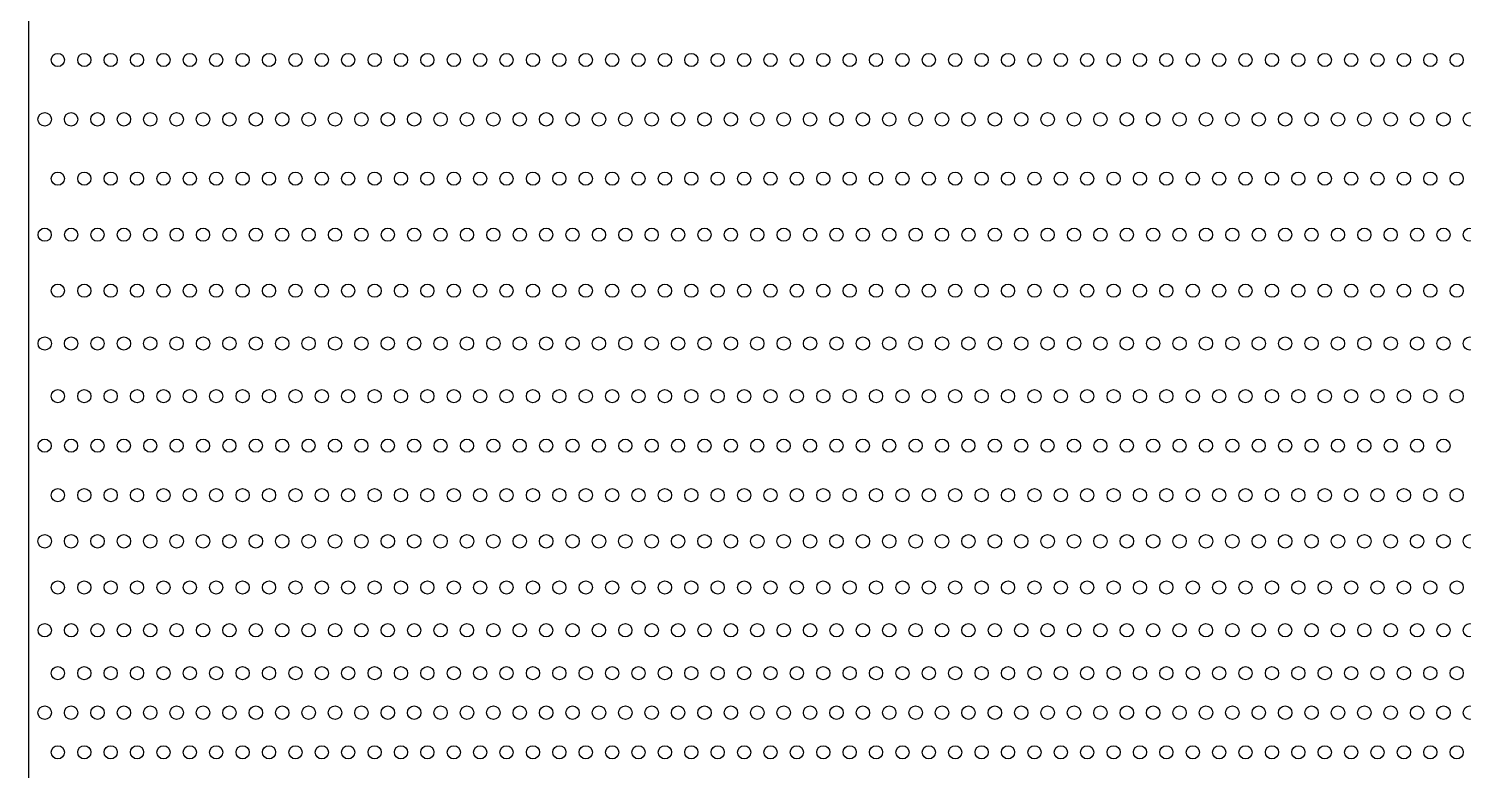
# Model space of a CAD drawing. Extents: x -22.5 to 22.5, y -22.5 to 22.5.
# Drawn here: x -22.54 to -0.8, y -11.62 to -0.38 of the extents above; entities that cross this region are included whole.
import ezdxf

# ---------------------------------------------------------------- set-up
doc = ezdxf.new("R2010")
doc.units = 0
doc.layers.add('AREA ENGRAVE', color=1, linetype='continuous')
doc.layers.add('CUT', color=7, linetype='continuous')

# ---------------------------------------------------------------- blocks, each defined once
blk = doc.blocks.new('SKETCH024')
at = {"layer": 'CUT', "color": 0}
blk.add_lwpolyline([(1.25, 20.942), (-1.25, 20.942, -0.414214), (-1.5, 21.192), (-1.5, 22.292, 0.414214), (-1.75, 22.542), (-11.25, 22.542, 0.414214), (-11.5, 22.292), (-11.5, 21.192, -0.414214), (-11.75, 20.942), (-14.25, 20.942, -0.414214), (-14.5, 21.192), (-14.5, 22.292, 0.414214), (-14.75, 22.542), (-17.463, 22.542, 0.414214), (-22.543, 17.463), (-22.543, -17.463, 0.414214), (-17.463, -22.543), (17.463, -22.543, 0.414214)], format="xyb", dxfattribs=at)
blk = doc.blocks.new('SKETCH048')
at = {"layer": 'AREA ENGRAVE', "color": 1}
for centre, radius in [((-22.1, -0.85), 0.1), ((-21.7, -0.85), 0.1), ((-21.3, -0.85), 0.1), ((-20.9, -0.85), 0.1), ((-20.5, -0.85), 0.1), ((-20.1, -0.85), 0.1), ((-19.7, -0.85), 0.1), ((-19.3, -0.85), 0.1), ((-18.9, -0.85), 0.1), ((-18.5, -0.85), 0.1), ((-18.1, -0.85), 0.1), ((-17.7, -0.85), 0.1), ((-17.3, -0.85), 0.1), ((-16.9, -0.85), 0.1), ((-16.5, -0.85), 0.1), ((-16.1, -0.85), 0.1), ((-15.7, -0.85), 0.1), ((-15.3, -0.85), 0.1), ((-14.9, -0.85), 0.1), ((-14.5, -0.85), 0.1), ((-14.1, -0.85), 0.1), ((-13.7, -0.85), 0.1), ((-13.3, -0.85), 0.1), ((-12.9, -0.85), 0.1), ((-12.5, -0.85), 0.1), ((-12.1, -0.85), 0.1), ((-11.7, -0.85), 0.1), ((-11.3, -0.85), 0.1), ((-10.9, -0.85), 0.1), ((-10.5, -0.85), 0.1), ((-10.1, -0.85), 0.1), ((-9.7, -0.85), 0.1), ((-9.3, -0.85), 0.1), ((-8.9, -0.85), 0.1), ((-8.5, -0.85), 0.1), ((-8.1, -0.85), 0.1), ((-7.7, -0.85), 0.1), ((-7.3, -0.85), 0.1), ((-6.9, -0.85), 0.1), ((-6.5, -0.85), 0.1), ((-6.1, -0.85), 0.1), ((-5.7, -0.85), 0.1), ((-5.3, -0.85), 0.1), ((-4.9, -0.85), 0.1), ((-4.5, -0.85), 0.1), ((-4.1, -0.85), 0.1), ((-3.7, -0.85), 0.1), ((-3.3, -0.85), 0.1), ((-2.9, -0.85), 0.1), ((-2.5, -0.85), 0.1), ((-2.1, -0.85), 0.1), ((-1.7, -0.85), 0.1), ((-1.3, -0.85), 0.1), ((-0.9, -0.85), 0.1), ((-22.3, -1.75), 0.102), ((-21.9, -1.75), 0.102), ((-21.5, -1.75), 0.102), ((-21.1, -1.75), 0.102), ((-20.7, -1.75), 0.102), ((-20.3, -1.75), 0.102), ((-19.9, -1.75), 0.102), ((-19.5, -1.75), 0.102), ((-19.1, -1.75), 0.102), ((-18.7, -1.75), 0.102), ((-18.3, -1.75), 0.102), ((-17.9, -1.75), 0.102), ((-17.5, -1.75), 0.102), ((-17.1, -1.75), 0.102), ((-16.7, -1.75), 0.102), ((-16.3, -1.75), 0.102), ((-15.9, -1.75), 0.102), ((-15.5, -1.75), 0.102), ((-15.1, -1.75), 0.102), ((-14.7, -1.75), 0.102), ((-14.3, -1.75), 0.102), ((-13.9, -1.75), 0.102), ((-13.5, -1.75), 0.102), ((-13.1, -1.75), 0.102), ((-12.7, -1.75), 0.102), ((-12.3, -1.75), 0.102), ((-11.9, -1.75), 0.102), ((-11.5, -1.75), 0.102), ((-11.1, -1.75), 0.102), ((-10.7, -1.75), 0.102), ((-10.3, -1.75), 0.102), ((-9.9, -1.75), 0.102), ((-9.5, -1.75), 0.102), ((-9.1, -1.75), 0.102), ((-8.7, -1.75), 0.102), ((-8.3, -1.75), 0.102), ((-7.9, -1.75), 0.102), ((-7.5, -1.75), 0.102), ((-7.1, -1.75), 0.102), ((-6.7, -1.75), 0.102), ((-6.3, -1.75), 0.102), ((-5.9, -1.75), 0.102), ((-5.5, -1.75), 0.102), ((-5.1, -1.75), 0.102), ((-4.7, -1.75), 0.102), ((-4.3, -1.75), 0.102), ((-3.9, -1.75), 0.102), ((-3.5, -1.75), 0.102), ((-3.1, -1.75), 0.102), ((-2.7, -1.75), 0.102), ((-2.3, -1.75), 0.102), ((-1.9, -1.75), 0.102), ((-1.5, -1.75), 0.102), ((-1.1, -1.75), 0.102), ((-0.7, -1.75), 0.102), ((-22.1, -2.65), 0.1), ((-21.7, -2.65), 0.1), ((-21.3, -2.65), 0.1), ((-20.9, -2.65), 0.1), ((-20.5, -2.65), 0.1), ((-20.1, -2.65), 0.1), ((-19.7, -2.65), 0.1), ((-19.3, -2.65), 0.1), ((-18.9, -2.65), 0.1), ((-18.5, -2.65), 0.1), ((-18.1, -2.65), 0.1), ((-17.7, -2.65), 0.1), ((-17.3, -2.65), 0.1), ((-16.9, -2.65), 0.1), ((-16.5, -2.65), 0.1), ((-16.1, -2.65), 0.1), ((-15.7, -2.65), 0.1), ((-15.3, -2.65), 0.1), ((-14.9, -2.65), 0.1), ((-14.5, -2.65), 0.1), ((-14.1, -2.65), 0.1), ((-13.7, -2.65), 0.1), ((-13.3, -2.65), 0.1), ((-12.9, -2.65), 0.1), ((-12.5, -2.65), 0.1), ((-12.1, -2.65), 0.1), ((-11.7, -2.65), 0.1), ((-11.3, -2.65), 0.1), ((-10.9, -2.65), 0.1), ((-10.5, -2.65), 0.1), ((-10.1, -2.65), 0.1), ((-9.7, -2.65), 0.1), ((-9.3, -2.65), 0.1), ((-8.9, -2.65), 0.1), ((-8.5, -2.65), 0.1), ((-8.1, -2.65), 0.1), ((-7.7, -2.65), 0.1), ((-7.3, -2.65), 0.1), ((-6.9, -2.65), 0.1), ((-6.5, -2.65), 0.1), ((-6.1, -2.65), 0.1), ((-5.7, -2.65), 0.1), ((-5.3, -2.65), 0.1), ((-4.9, -2.65), 0.1), ((-4.5, -2.65), 0.1), ((-4.1, -2.65), 0.1), ((-3.7, -2.65), 0.1), ((-3.3, -2.65), 0.1), ((-2.9, -2.65), 0.1), ((-2.5, -2.65), 0.1), ((-2.1, -2.65), 0.1), ((-1.7, -2.65), 0.1), ((-1.3, -2.65), 0.1), ((-0.9, -2.65), 0.1), ((-22.3, -3.5), 0.1), ((-21.9, -3.5), 0.1), ((-21.5, -3.5), 0.1), ((-21.1, -3.5), 0.1), ((-20.7, -3.5), 0.1), ((-20.3, -3.5), 0.1), ((-19.9, -3.5), 0.1), ((-19.5, -3.5), 0.1), ((-19.1, -3.5), 0.1), ((-18.7, -3.5), 0.1), ((-18.3, -3.5), 0.1), ((-17.9, -3.5), 0.1), ((-17.5, -3.5), 0.1), ((-17.1, -3.5), 0.1), ((-16.7, -3.5), 0.1), ((-16.3, -3.5), 0.1), ((-15.9, -3.5), 0.1), ((-15.5, -3.5), 0.1), ((-15.1, -3.5), 0.1), ((-14.7, -3.5), 0.1), ((-14.3, -3.5), 0.1), ((-13.9, -3.5), 0.1), ((-13.5, -3.5), 0.1), ((-13.1, -3.5), 0.1), ((-12.7, -3.5), 0.1), ((-12.3, -3.5), 0.1), ((-11.9, -3.5), 0.1), ((-11.5, -3.5), 0.1), ((-11.1, -3.5), 0.1), ((-10.7, -3.5), 0.1), ((-10.3, -3.5), 0.1), ((-9.9, -3.5), 0.1), ((-9.5, -3.5), 0.1), ((-9.1, -3.5), 0.1), ((-8.7, -3.5), 0.1), ((-8.3, -3.5), 0.1), ((-7.9, -3.5), 0.1), ((-7.5, -3.5), 0.1), ((-7.1, -3.5), 0.1), ((-6.7, -3.5), 0.1), ((-6.3, -3.5), 0.1), ((-5.9, -3.5), 0.1), ((-5.5, -3.5), 0.1), ((-5.1, -3.5), 0.1), ((-4.7, -3.5), 0.1), ((-4.3, -3.5), 0.1), ((-3.9, -3.5), 0.1), ((-3.5, -3.5), 0.1), ((-3.1, -3.5), 0.1), ((-2.7, -3.5), 0.1), ((-2.3, -3.5), 0.1), ((-1.9, -3.5), 0.1), ((-1.5, -3.5), 0.1), ((-1.1, -3.5), 0.1), ((-0.7, -3.5), 0.1), ((-22.1, -4.35), 0.1), ((-21.7, -4.35), 0.1), ((-21.3, -4.35), 0.1), ((-20.9, -4.35), 0.1), ((-20.5, -4.35), 0.1), ((-20.1, -4.35), 0.1), ((-19.7, -4.35), 0.1), ((-19.3, -4.35), 0.1), ((-18.9, -4.35), 0.1), ((-18.5, -4.35), 0.1), ((-18.1, -4.35), 0.1), ((-17.7, -4.35), 0.1), ((-17.3, -4.35), 0.1), ((-16.9, -4.35), 0.1), ((-16.5, -4.35), 0.1), ((-16.1, -4.35), 0.1), ((-15.7, -4.35), 0.1), ((-15.3, -4.35), 0.1), ((-14.9, -4.35), 0.1), ((-14.5, -4.35), 0.1), ((-14.1, -4.35), 0.1), ((-13.7, -4.35), 0.1), ((-13.3, -4.35), 0.1), ((-12.9, -4.35), 0.1), ((-12.5, -4.35), 0.1), ((-12.1, -4.35), 0.1), ((-11.7, -4.35), 0.1), ((-11.3, -4.35), 0.1), ((-10.9, -4.35), 0.1), ((-10.5, -4.35), 0.1), ((-10.1, -4.35), 0.1), ((-9.7, -4.35), 0.1), ((-9.3, -4.35), 0.1), ((-8.9, -4.35), 0.1), ((-8.5, -4.35), 0.1), ((-8.1, -4.35), 0.1), ((-7.7, -4.35), 0.1), ((-7.3, -4.35), 0.1), ((-6.9, -4.35), 0.1), ((-6.5, -4.35), 0.1), ((-6.1, -4.35), 0.1), ((-5.7, -4.35), 0.1), ((-5.3, -4.35), 0.1), ((-4.9, -4.35), 0.1), ((-4.5, -4.35), 0.1), ((-4.1, -4.35), 0.1), ((-3.7, -4.35), 0.1), ((-3.3, -4.35), 0.1), ((-2.9, -4.35), 0.1), ((-2.5, -4.35), 0.1), ((-2.1, -4.35), 0.1), ((-1.7, -4.35), 0.1), ((-1.3, -4.35), 0.1), ((-0.9, -4.35), 0.1), ((-22.3, -5.15), 0.101), ((-21.9, -5.15), 0.101), ((-21.5, -5.15), 0.101), ((-21.1, -5.15), 0.101), ((-20.7, -5.15), 0.101), ((-20.3, -5.15), 0.101), ((-19.9, -5.15), 0.101), ((-19.5, -5.15), 0.101), ((-19.1, -5.15), 0.101), ((-18.7, -5.15), 0.101), ((-18.3, -5.15), 0.101), ((-17.9, -5.15), 0.101), ((-17.5, -5.15), 0.101), ((-17.1, -5.15), 0.101), ((-16.7, -5.15), 0.101), ((-16.3, -5.15), 0.101), ((-15.9, -5.15), 0.101), ((-15.5, -5.15), 0.101), ((-15.1, -5.15), 0.101), ((-14.7, -5.15), 0.101), ((-14.3, -5.15), 0.101), ((-13.9, -5.15), 0.101), ((-13.5, -5.15), 0.101), ((-13.1, -5.15), 0.101), ((-12.7, -5.15), 0.101), ((-12.3, -5.15), 0.101), ((-11.9, -5.15), 0.101), ((-11.5, -5.15), 0.101), ((-11.1, -5.15), 0.101), ((-10.7, -5.15), 0.101), ((-10.3, -5.15), 0.101), ((-9.9, -5.15), 0.101), ((-9.5, -5.15), 0.101), ((-9.1, -5.15), 0.101), ((-8.7, -5.15), 0.101), ((-8.3, -5.15), 0.101), ((-7.9, -5.15), 0.101), ((-7.5, -5.15), 0.101), ((-7.1, -5.15), 0.101), ((-6.7, -5.15), 0.101), ((-6.3, -5.15), 0.101), ((-5.9, -5.15), 0.101), ((-5.5, -5.15), 0.101), ((-5.1, -5.15), 0.101), ((-4.7, -5.15), 0.101), ((-4.3, -5.15), 0.101), ((-3.9, -5.15), 0.101), ((-3.5, -5.15), 0.101), ((-3.1, -5.15), 0.101), ((-2.7, -5.15), 0.101), ((-2.3, -5.15), 0.101), ((-1.9, -5.15), 0.101), ((-1.5, -5.15), 0.101), ((-1.1, -5.15), 0.101), ((-0.7, -5.15), 0.101), ((-22.1, -5.95), 0.1), ((-21.7, -5.95), 0.1), ((-21.3, -5.95), 0.1), ((-20.9, -5.95), 0.1), ((-20.5, -5.95), 0.1), ((-20.1, -5.95), 0.1), ((-19.7, -5.95), 0.1), ((-19.3, -5.95), 0.1), ((-18.9, -5.95), 0.1), ((-18.5, -5.95), 0.1), ((-18.1, -5.95), 0.1), ((-17.7, -5.95), 0.1), ((-17.3, -5.95), 0.1), ((-16.9, -5.95), 0.1), ((-16.5, -5.95), 0.1), ((-16.1, -5.95), 0.1), ((-15.7, -5.95), 0.1), ((-15.3, -5.95), 0.1), ((-14.9, -5.95), 0.1), ((-14.5, -5.95), 0.1), ((-14.1, -5.95), 0.1), ((-13.7, -5.95), 0.1), ((-13.3, -5.95), 0.1), ((-12.9, -5.95), 0.1), ((-12.5, -5.95), 0.1), ((-12.1, -5.95), 0.1), ((-11.7, -5.95), 0.1), ((-11.3, -5.95), 0.1), ((-10.9, -5.95), 0.1), ((-10.5, -5.95), 0.1), ((-10.1, -5.95), 0.1), ((-9.7, -5.95), 0.1), ((-9.3, -5.95), 0.1), ((-8.9, -5.95), 0.1), ((-8.5, -5.95), 0.1), ((-8.1, -5.95), 0.1), ((-7.7, -5.95), 0.1), ((-7.3, -5.95), 0.1), ((-6.9, -5.95), 0.1), ((-6.5, -5.95), 0.1), ((-6.1, -5.95), 0.1), ((-5.7, -5.95), 0.1), ((-5.3, -5.95), 0.1), ((-4.9, -5.95), 0.1), ((-4.5, -5.95), 0.1), ((-4.1, -5.95), 0.1), ((-3.7, -5.95), 0.1), ((-3.3, -5.95), 0.1), ((-2.9, -5.95), 0.1), ((-2.5, -5.95), 0.1), ((-2.1, -5.95), 0.1), ((-1.7, -5.95), 0.1), ((-1.3, -5.95), 0.1), ((-0.9, -5.95), 0.1), ((-22.3, -6.7), 0.0992), ((-21.9, -6.7), 0.0992), ((-21.5, -6.7), 0.0992), ((-21.1, -6.7), 0.0992), ((-20.7, -6.7), 0.0992), ((-20.3, -6.7), 0.0992), ((-19.9, -6.7), 0.0992), ((-19.5, -6.7), 0.0992), ((-19.1, -6.7), 0.0992), ((-18.7, -6.7), 0.0992), ((-18.3, -6.7), 0.0992), ((-17.9, -6.7), 0.0992), ((-17.5, -6.7), 0.0992), ((-17.1, -6.7), 0.0992), ((-16.7, -6.7), 0.0992), ((-16.3, -6.7), 0.0992), ((-15.9, -6.7), 0.0992), ((-15.5, -6.7), 0.0992), ((-15.1, -6.7), 0.0992), ((-14.7, -6.7), 0.0992), ((-14.3, -6.7), 0.0992), ((-13.9, -6.7), 0.0992), ((-13.5, -6.7), 0.0992), ((-13.1, -6.7), 0.0992), ((-12.7, -6.7), 0.0992), ((-12.3, -6.7), 0.0992), ((-11.9, -6.7), 0.0992), ((-11.5, -6.7), 0.0992), ((-11.1, -6.7), 0.0992), ((-10.7, -6.7), 0.0992), ((-10.3, -6.7), 0.0992), ((-9.9, -6.7), 0.0992), ((-9.5, -6.7), 0.0992), ((-9.1, -6.7), 0.0992), ((-8.7, -6.7), 0.0992), ((-8.3, -6.7), 0.0992), ((-7.9, -6.7), 0.0992), ((-7.5, -6.7), 0.0992), ((-7.1, -6.7), 0.0992), ((-6.7, -6.7), 0.0992), ((-6.3, -6.7), 0.0992), ((-5.9, -6.7), 0.0992), ((-5.5, -6.7), 0.0992), ((-5.1, -6.7), 0.0992), ((-4.7, -6.7), 0.0992), ((-4.3, -6.7), 0.0992), ((-3.9, -6.7), 0.0992), ((-3.5, -6.7), 0.0992), ((-3.1, -6.7), 0.0992), ((-2.7, -6.7), 0.0992), ((-2.3, -6.7), 0.0992), ((-1.9, -6.7), 0.0992), ((-1.5, -6.7), 0.0992), ((-1.1, -6.7), 0.0992), ((-22.1, -7.45), 0.1), ((-21.7, -7.45), 0.1), ((-21.3, -7.45), 0.1), ((-20.9, -7.45), 0.1), ((-20.5, -7.45), 0.1), ((-20.1, -7.45), 0.1), ((-19.7, -7.45), 0.1), ((-19.3, -7.45), 0.1), ((-18.9, -7.45), 0.1), ((-18.5, -7.45), 0.1), ((-18.1, -7.45), 0.1), ((-17.7, -7.45), 0.1), ((-17.3, -7.45), 0.1), ((-16.9, -7.45), 0.1), ((-16.5, -7.45), 0.1), ((-16.1, -7.45), 0.1), ((-15.7, -7.45), 0.1), ((-15.3, -7.45), 0.1), ((-14.9, -7.45), 0.1), ((-14.5, -7.45), 0.1), ((-14.1, -7.45), 0.1), ((-13.7, -7.45), 0.1), ((-13.3, -7.45), 0.1), ((-12.9, -7.45), 0.1), ((-12.5, -7.45), 0.1), ((-12.1, -7.45), 0.1), ((-11.7, -7.45), 0.1), ((-11.3, -7.45), 0.1), ((-10.9, -7.45), 0.1), ((-10.5, -7.45), 0.1), ((-10.1, -7.45), 0.1), ((-9.7, -7.45), 0.1), ((-9.3, -7.45), 0.1), ((-8.9, -7.45), 0.1), ((-8.5, -7.45), 0.1), ((-8.1, -7.45), 0.1), ((-7.7, -7.45), 0.1), ((-7.3, -7.45), 0.1), ((-6.9, -7.45), 0.1), ((-6.5, -7.45), 0.1), ((-6.1, -7.45), 0.1), ((-5.7, -7.45), 0.1), ((-5.3, -7.45), 0.1), ((-4.9, -7.45), 0.1), ((-4.5, -7.45), 0.1), ((-4.1, -7.45), 0.1), ((-3.7, -7.45), 0.1), ((-3.3, -7.45), 0.1), ((-2.9, -7.45), 0.1), ((-2.5, -7.45), 0.1), ((-2.1, -7.45), 0.1), ((-1.7, -7.45), 0.1), ((-1.3, -7.45), 0.1), ((-0.9, -7.45), 0.1), ((-22.3, -8.15), 0.102), ((-21.9, -8.15), 0.102), ((-21.5, -8.15), 0.102), ((-21.1, -8.15), 0.102), ((-20.7, -8.15), 0.102), ((-20.3, -8.15), 0.102), ((-19.9, -8.15), 0.102), ((-19.5, -8.15), 0.102), ((-19.1, -8.15), 0.102), ((-18.7, -8.15), 0.102), ((-18.3, -8.15), 0.102), ((-17.9, -8.15), 0.102), ((-17.5, -8.15), 0.102), ((-17.1, -8.15), 0.102), ((-16.7, -8.15), 0.102), ((-16.3, -8.15), 0.102), ((-15.9, -8.15), 0.102), ((-15.5, -8.15), 0.102), ((-15.1, -8.15), 0.102), ((-14.7, -8.15), 0.102), ((-14.3, -8.15), 0.102), ((-13.9, -8.15), 0.102), ((-13.5, -8.15), 0.102), ((-13.1, -8.15), 0.102), ((-12.7, -8.15), 0.102), ((-12.3, -8.15), 0.102), ((-11.9, -8.15), 0.102), ((-11.5, -8.15), 0.102), ((-11.1, -8.15), 0.102), ((-10.7, -8.15), 0.102), ((-10.3, -8.15), 0.102), ((-9.9, -8.15), 0.102), ((-9.5, -8.15), 0.102), ((-9.1, -8.15), 0.102), ((-8.7, -8.15), 0.102), ((-8.3, -8.15), 0.102), ((-7.9, -8.15), 0.102), ((-7.5, -8.15), 0.102), ((-7.1, -8.15), 0.102), ((-6.7, -8.15), 0.102), ((-6.3, -8.15), 0.102), ((-5.9, -8.15), 0.102), ((-5.5, -8.15), 0.102), ((-5.1, -8.15), 0.102), ((-4.7, -8.15), 0.102), ((-4.3, -8.15), 0.102), ((-3.9, -8.15), 0.102), ((-3.5, -8.15), 0.102), ((-3.1, -8.15), 0.102), ((-2.7, -8.15), 0.102), ((-2.3, -8.15), 0.102), ((-1.9, -8.15), 0.102), ((-1.5, -8.15), 0.102), ((-1.1, -8.15), 0.102), ((-0.7, -8.15), 0.102), ((-22.1, -8.85), 0.1), ((-21.7, -8.85), 0.1), ((-21.3, -8.85), 0.1), ((-20.9, -8.85), 0.1), ((-20.5, -8.85), 0.1), ((-20.1, -8.85), 0.1), ((-19.7, -8.85), 0.1), ((-19.3, -8.85), 0.1), ((-18.9, -8.85), 0.1), ((-18.5, -8.85), 0.1), ((-18.1, -8.85), 0.1), ((-17.7, -8.85), 0.1), ((-17.3, -8.85), 0.1), ((-16.9, -8.85), 0.1), ((-16.5, -8.85), 0.1), ((-16.1, -8.85), 0.1), ((-15.7, -8.85), 0.1), ((-15.3, -8.85), 0.1), ((-14.9, -8.85), 0.1), ((-14.5, -8.85), 0.1), ((-14.1, -8.85), 0.1), ((-13.7, -8.85), 0.1), ((-13.3, -8.85), 0.1), ((-12.9, -8.85), 0.1), ((-12.5, -8.85), 0.1), ((-12.1, -8.85), 0.1), ((-11.7, -8.85), 0.1), ((-11.3, -8.85), 0.1), ((-10.9, -8.85), 0.1), ((-10.5, -8.85), 0.1), ((-10.1, -8.85), 0.1), ((-9.7, -8.85), 0.1), ((-9.3, -8.85), 0.1), ((-8.9, -8.85), 0.1), ((-8.5, -8.85), 0.1), ((-8.1, -8.85), 0.1), ((-7.7, -8.85), 0.1), ((-7.3, -8.85), 0.1), ((-6.9, -8.85), 0.1), ((-6.5, -8.85), 0.1), ((-6.1, -8.85), 0.1), ((-5.7, -8.85), 0.1), ((-5.3, -8.85), 0.1), ((-4.9, -8.85), 0.1), ((-4.5, -8.85), 0.1), ((-4.1, -8.85), 0.1), ((-3.7, -8.85), 0.1), ((-3.3, -8.85), 0.1), ((-2.9, -8.85), 0.1), ((-2.5, -8.85), 0.1), ((-2.1, -8.85), 0.1), ((-1.7, -8.85), 0.1), ((-1.3, -8.85), 0.1), ((-0.9, -8.85), 0.1), ((-22.3, -9.5), 0.101), ((-21.9, -9.5), 0.101), ((-21.5, -9.5), 0.101), ((-21.1, -9.5), 0.101), ((-20.7, -9.5), 0.101), ((-20.3, -9.5), 0.101), ((-19.9, -9.5), 0.101), ((-19.5, -9.5), 0.101), ((-19.1, -9.5), 0.101), ((-18.7, -9.5), 0.101), ((-18.3, -9.5), 0.101), ((-17.9, -9.5), 0.101), ((-17.5, -9.5), 0.101), ((-17.1, -9.5), 0.101), ((-16.7, -9.5), 0.101), ((-16.3, -9.5), 0.101), ((-15.9, -9.5), 0.101), ((-15.5, -9.5), 0.101), ((-15.1, -9.5), 0.101), ((-14.7, -9.5), 0.101), ((-14.3, -9.5), 0.101), ((-13.9, -9.5), 0.101), ((-13.5, -9.5), 0.101), ((-13.1, -9.5), 0.101), ((-12.7, -9.5), 0.101), ((-12.3, -9.5), 0.101), ((-11.9, -9.5), 0.101), ((-11.5, -9.5), 0.101), ((-11.1, -9.5), 0.101), ((-10.7, -9.5), 0.101), ((-10.3, -9.5), 0.101), ((-9.9, -9.5), 0.101), ((-9.5, -9.5), 0.101), ((-9.1, -9.5), 0.101), ((-8.7, -9.5), 0.101), ((-8.3, -9.5), 0.101), ((-7.9, -9.5), 0.101), ((-7.5, -9.5), 0.101), ((-7.1, -9.5), 0.101), ((-6.7, -9.5), 0.101), ((-6.3, -9.5), 0.101), ((-5.9, -9.5), 0.101), ((-5.5, -9.5), 0.101), ((-5.1, -9.5), 0.101), ((-4.7, -9.5), 0.101), ((-4.3, -9.5), 0.101), ((-3.9, -9.5), 0.101), ((-3.5, -9.5), 0.101), ((-3.1, -9.5), 0.101), ((-2.7, -9.5), 0.101), ((-2.3, -9.5), 0.101), ((-1.9, -9.5), 0.101), ((-1.5, -9.5), 0.101), ((-1.1, -9.5), 0.101), ((-0.7, -9.5), 0.101), ((-22.1, -10.15), 0.1), ((-21.7, -10.15), 0.1), ((-21.3, -10.15), 0.1), ((-20.9, -10.15), 0.1), ((-20.5, -10.15), 0.1), ((-20.1, -10.15), 0.1), ((-19.7, -10.15), 0.1), ((-19.3, -10.15), 0.1), ((-18.9, -10.15), 0.1), ((-18.5, -10.15), 0.1), ((-18.1, -10.15), 0.1), ((-17.7, -10.15), 0.1), ((-17.3, -10.15), 0.1), ((-16.9, -10.15), 0.1), ((-16.5, -10.15), 0.1), ((-16.1, -10.15), 0.1), ((-15.7, -10.15), 0.1), ((-15.3, -10.15), 0.1), ((-14.9, -10.15), 0.1), ((-14.5, -10.15), 0.1), ((-14.1, -10.15), 0.1), ((-13.7, -10.15), 0.1), ((-13.3, -10.15), 0.1), ((-12.9, -10.15), 0.1), ((-12.5, -10.15), 0.1), ((-12.1, -10.15), 0.1), ((-11.7, -10.15), 0.1), ((-11.3, -10.15), 0.1), ((-10.9, -10.15), 0.1), ((-10.5, -10.15), 0.1), ((-10.1, -10.15), 0.1), ((-9.7, -10.15), 0.1), ((-9.3, -10.15), 0.1), ((-8.9, -10.15), 0.1), ((-8.5, -10.15), 0.1), ((-8.1, -10.15), 0.1), ((-7.7, -10.15), 0.1), ((-7.3, -10.15), 0.1), ((-6.9, -10.15), 0.1), ((-6.5, -10.15), 0.1), ((-6.1, -10.15), 0.1), ((-5.7, -10.15), 0.1), ((-5.3, -10.15), 0.1), ((-4.9, -10.15), 0.1), ((-4.5, -10.15), 0.1), ((-4.1, -10.15), 0.1), ((-3.7, -10.15), 0.1), ((-3.3, -10.15), 0.1), ((-2.9, -10.15), 0.1), ((-2.5, -10.15), 0.1), ((-2.1, -10.15), 0.1), ((-1.7, -10.15), 0.1), ((-1.3, -10.15), 0.1), ((-0.9, -10.15), 0.1), ((-22.3, -10.75), 0.102), ((-21.9, -10.75), 0.102), ((-21.5, -10.75), 0.102), ((-21.1, -10.75), 0.102), ((-20.7, -10.75), 0.102), ((-20.3, -10.75), 0.102), ((-19.9, -10.75), 0.102), ((-19.5, -10.75), 0.102), ((-19.1, -10.75), 0.102), ((-18.7, -10.75), 0.102), ((-18.3, -10.75), 0.102), ((-17.9, -10.75), 0.102), ((-17.5, -10.75), 0.102), ((-17.1, -10.75), 0.102), ((-16.7, -10.75), 0.102), ((-16.3, -10.75), 0.102), ((-15.9, -10.75), 0.102), ((-15.5, -10.75), 0.102), ((-15.1, -10.75), 0.102), ((-14.7, -10.75), 0.102), ((-14.3, -10.75), 0.102), ((-13.9, -10.75), 0.102), ((-13.5, -10.75), 0.102), ((-13.1, -10.75), 0.102), ((-12.7, -10.75), 0.102), ((-12.3, -10.75), 0.102), ((-11.9, -10.75), 0.102), ((-11.5, -10.75), 0.102), ((-11.1, -10.75), 0.102), ((-10.7, -10.75), 0.102), ((-10.3, -10.75), 0.102), ((-9.9, -10.75), 0.102), ((-9.5, -10.75), 0.102), ((-9.1, -10.75), 0.102), ((-8.7, -10.75), 0.102), ((-8.3, -10.75), 0.102), ((-7.9, -10.75), 0.102), ((-7.5, -10.75), 0.102), ((-7.1, -10.75), 0.102), ((-6.7, -10.75), 0.102), ((-6.3, -10.75), 0.102), ((-5.9, -10.75), 0.102), ((-5.5, -10.75), 0.102), ((-5.1, -10.75), 0.102), ((-4.7, -10.75), 0.102), ((-4.3, -10.75), 0.102), ((-3.9, -10.75), 0.102), ((-3.5, -10.75), 0.102), ((-3.1, -10.75), 0.102), ((-2.7, -10.75), 0.102), ((-2.3, -10.75), 0.102), ((-1.9, -10.75), 0.102), ((-1.5, -10.75), 0.102), ((-1.1, -10.75), 0.102), ((-0.7, -10.75), 0.102), ((-22.1, -11.35), 0.1), ((-21.7, -11.35), 0.1), ((-21.3, -11.35), 0.1), ((-20.9, -11.35), 0.1), ((-20.5, -11.35), 0.1), ((-20.1, -11.35), 0.1), ((-19.7, -11.35), 0.1), ((-19.3, -11.35), 0.1), ((-18.9, -11.35), 0.1), ((-18.5, -11.35), 0.1), ((-18.1, -11.35), 0.1), ((-17.7, -11.35), 0.1), ((-17.3, -11.35), 0.1), ((-16.9, -11.35), 0.1), ((-16.5, -11.35), 0.1), ((-16.1, -11.35), 0.1), ((-15.7, -11.35), 0.1), ((-15.3, -11.35), 0.1), ((-14.9, -11.35), 0.1), ((-14.5, -11.35), 0.1), ((-14.1, -11.35), 0.1), ((-13.7, -11.35), 0.1), ((-13.3, -11.35), 0.1), ((-12.9, -11.35), 0.1), ((-12.5, -11.35), 0.1), ((-12.1, -11.35), 0.1), ((-11.7, -11.35), 0.1), ((-11.3, -11.35), 0.1), ((-10.9, -11.35), 0.1), ((-10.5, -11.35), 0.1), ((-10.1, -11.35), 0.1), ((-9.7, -11.35), 0.1), ((-9.3, -11.35), 0.1), ((-8.9, -11.35), 0.1), ((-8.5, -11.35), 0.1), ((-8.1, -11.35), 0.1), ((-7.7, -11.35), 0.1), ((-7.3, -11.35), 0.1), ((-6.9, -11.35), 0.1), ((-6.5, -11.35), 0.1), ((-6.1, -11.35), 0.1), ((-5.7, -11.35), 0.1), ((-5.3, -11.35), 0.1), ((-4.9, -11.35), 0.1), ((-4.5, -11.35), 0.1), ((-4.1, -11.35), 0.1), ((-3.7, -11.35), 0.1), ((-3.3, -11.35), 0.1), ((-2.9, -11.35), 0.1), ((-2.5, -11.35), 0.1), ((-2.1, -11.35), 0.1), ((-1.7, -11.35), 0.1), ((-1.3, -11.35), 0.1), ((-0.9, -11.35), 0.1)]:
    blk.add_circle(centre, radius, dxfattribs=at)

msp = doc.modelspace()

# ---------------------------------------------------------------- block references
at = {"layer": 'AREA ENGRAVE', "color": 1}
msp.add_blockref('SKETCH048', (0, 0), dxfattribs=at)
at = {"layer": 'CUT', "color": 0}
msp.add_blockref('SKETCH024', (0, 0), dxfattribs=at)

doc.saveas('drawing.dxf')
